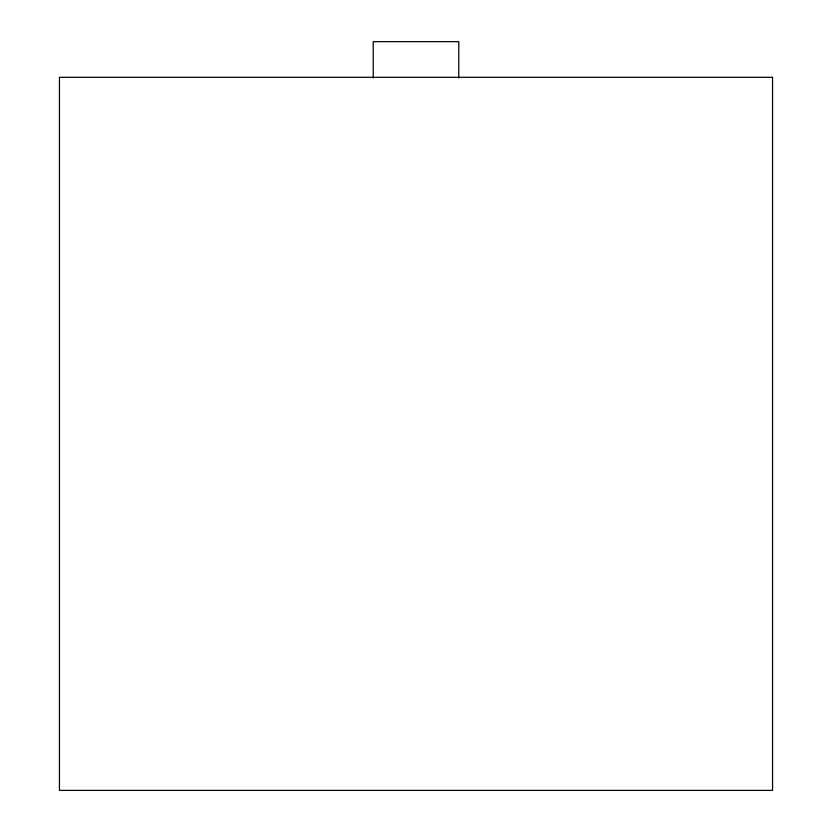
<?xml version="1.0" encoding="UTF-8"?>
<svg xmlns="http://www.w3.org/2000/svg" width="832" height="832" viewBox="0 0 832 832"><rect width="100%" height="100%" fill="white"/><g stroke="black" fill="none" stroke-linecap="round" stroke-linejoin="round"><path stroke-width="1.25" d="M458.786 78.042L458.786 41.652L373.225 41.652L373.214 78.042M772.543 77.303L59.457 77.303L59.457 790.4L772.543 790.4L772.543 77.303"/></g></svg>
